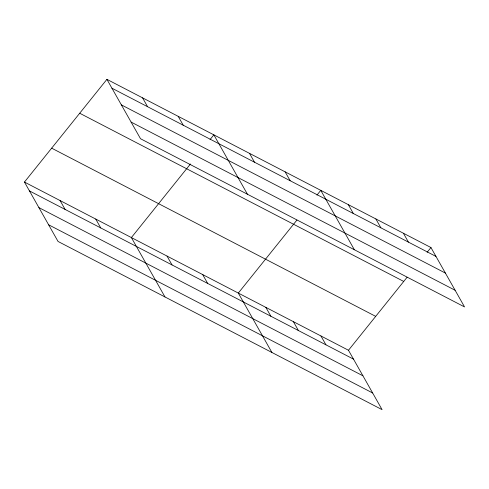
<?xml version="1.0" encoding="UTF-8"?>
<svg xmlns="http://www.w3.org/2000/svg" width="489" height="489" viewBox="0 0 489 489"><rect width="100%" height="100%" fill="white"/><g stroke="black" fill="none" stroke-linecap="round" stroke-linejoin="round"><path stroke-width="0.73" d="M24.45 182.061L348.48 350.265L382.08 409.654L58.05 241.456L24.45 182.061L106.92 79.346L430.95 247.544L464.55 306.939L140.52 138.735L106.92 79.346M190.453 163.992L131.382 237.568L164.982 296.964M210.032 139.609L213.852 134.848L247.452 194.243M296.902 220.093L238.308 293.076L271.908 352.465M316.958 195.117L320.778 190.355L354.378 249.751M348.48 350.265L407.074 277.281M427.129 252.3L430.95 247.544M111.938 88.209L435.962 256.413M121.37 104.884L445.4 273.082M131.089 122.061L455.118 290.264M79.707 113.24L403.731 281.444M51.663 148.167L375.693 316.365M29.468 190.93L353.492 359.128M38.9 207.605L362.93 375.803M48.619 224.781L372.649 392.985M403.407 233.247L408.419 242.116M375.864 218.95L380.882 227.819M348.321 204.653L353.339 213.522M285.136 171.853L290.154 180.722M249.494 153.35L254.506 162.22M320.937 335.967L325.949 344.831M178.204 116.351L183.222 125.215M293.394 321.67L298.412 330.533M265.851 307.373L270.869 316.236M142.562 97.849L147.58 106.712M202.666 274.573L207.684 283.443M167.024 256.071L172.036 264.94M95.734 219.066L100.752 227.935M60.092 200.563L65.11 209.433"/></g></svg>
